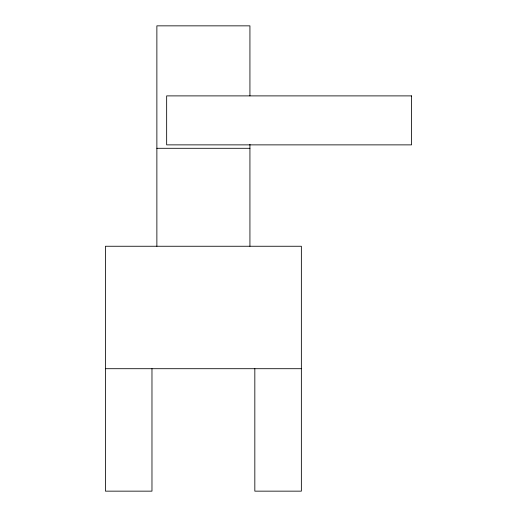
<?xml version="1.0" encoding="UTF-8"?>
<svg xmlns="http://www.w3.org/2000/svg" width="517" height="517" viewBox="0 0 517 517"><rect width="100%" height="100%" fill="white"/><g stroke="black" fill="none" stroke-linecap="round" stroke-linejoin="round"><path stroke-width="0.78" d="M156.871 148.295L249.931 148.295M105.442 368.705L301.359 368.705M254.829 368.705L254.829 491.15L301.359 491.15L301.359 246.254L105.442 246.254L105.442 491.15L151.972 491.15L151.972 368.705M249.931 95.878L249.931 25.85L156.871 25.85L156.871 246.254M249.931 144.314L249.931 246.254M411.558 95.891L166.661 95.891L166.661 144.87L411.558 144.87L411.558 95.891"/></g></svg>
